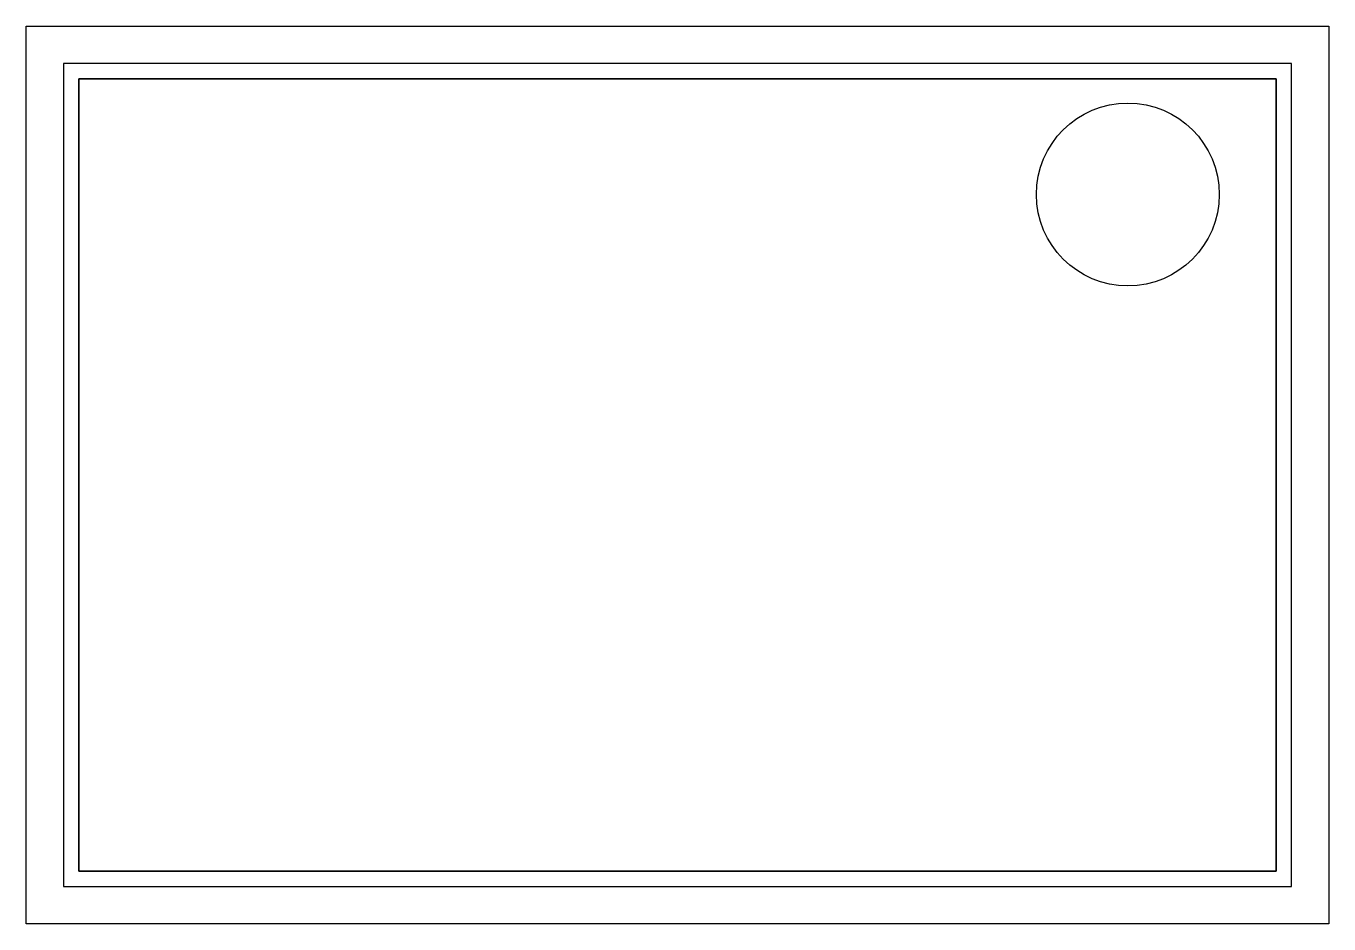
# Model space of a CAD drawing. Header units: millimetres. Extents: x -132 to 4, y -89 to 4.
import ezdxf

# ---------------------------------------------------------------- set-up
doc = ezdxf.new("R2010")
doc.units = ezdxf.units.MM
doc.layers.get('0').update_dxf_attribs({"linetype": 'CONTINUOUS'})

msp = doc.modelspace()

# ---------------------------------------------------------------- linework, layer by layer
for points in [[(3.9, 3.9), (3.9, -89.4), (-131.5, -89.4), (-131.5, 3.9)], [(0, 0), (-127.6, 0), (-127.6, -85.5), (0, -85.5)], [(-126, -1.6), (-1.6, -1.6), (-1.6, -83.9), (-126, -83.9)], [(-126, -1.6), (-126, -83.9), (-1.6, -83.9), (-1.6, -1.6)]]:
    msp.add_lwpolyline(points, close=True)
msp.add_circle((-17, -13.6), 9.5)

doc.saveas('drawing.dxf')
